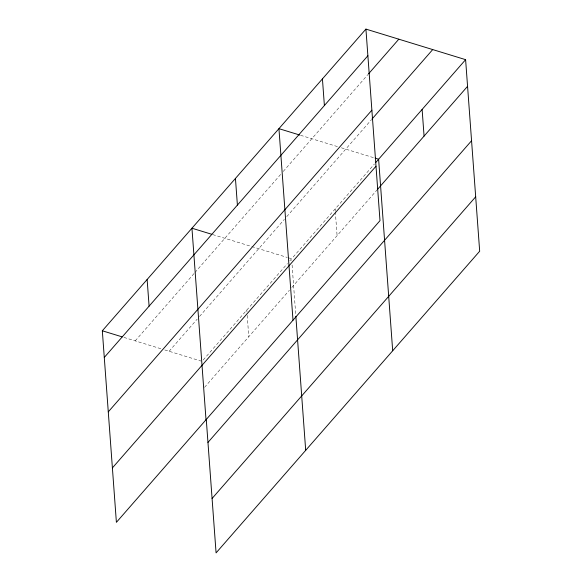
<?xml version="1.0" encoding="UTF-8"?>
<svg xmlns="http://www.w3.org/2000/svg" width="582" height="582" viewBox="0 0 582 582"><rect width="100%" height="100%" fill="white"/><g stroke="black" fill="none" stroke-linecap="round" stroke-linejoin="round"><path stroke-width="0.44" stroke-dasharray="2.91 2.18" d="M135.22 340.87L194.373 273.176M194.97 272.492L280.851 174.2M283.23 171.472L367.839 74.641M169.115 351.266L197.196 319.125M199.582 316.39L284.358 219.37M286.737 216.642L371.345 119.812M203.205 359.982L287.45 263.566M289.843 260.831L374.452 163.993M204.566 387.321L289.407 290.222M291.8 287.486L377.005 189.965M300.581 135.293L337.902 146.737M341.379 147.799L374.291 157.889M212.728 234.582L250.915 246.295M251.788 246.557L287.304 257.448M288.17 257.717L291.633 258.779L291.764 260.554M123.966 337.422L161.294 348.865M164.764 349.935L201.139 361.087M335.13 208.996L335.254 210.779M335.319 211.666L337.087 235.652M292.091 264.999L295.787 315.364M246.819 310.06L246.95 311.843M247.212 315.393L248.776 336.723"/><path stroke-width="0.87" d="M365.925 29.1L379.995 220.651L116.393 522.338L102.323 330.787L365.925 29.1L465.607 59.662L479.677 251.213L216.075 552.9L206.297 419.746M104.28 357.443L367.882 55.756M368.435 73.965L398.823 39.183M108.281 411.86L371.876 110.173M371.942 119.128L432.717 49.579M375.645 162.633L465.607 59.662M112.391 467.921L375.994 166.234M377.602 189.288L467.564 86.318M207.963 442.422L471.566 140.735M212.081 498.483L475.683 196.796M299.715 135.024L278.938 128.658L293.001 320.209M375.157 158.159L378.62 159.221L392.69 350.771M211.863 234.32L191.951 228.217L206.013 419.76M102.323 330.787L122.235 336.891M422.117 109.438L424.074 136.101M322.428 78.876L324.392 105.538M295.852 316.266L305.695 450.323M235.441 178.434L237.398 205.09M147.137 279.498L149.094 306.154"/></g></svg>
